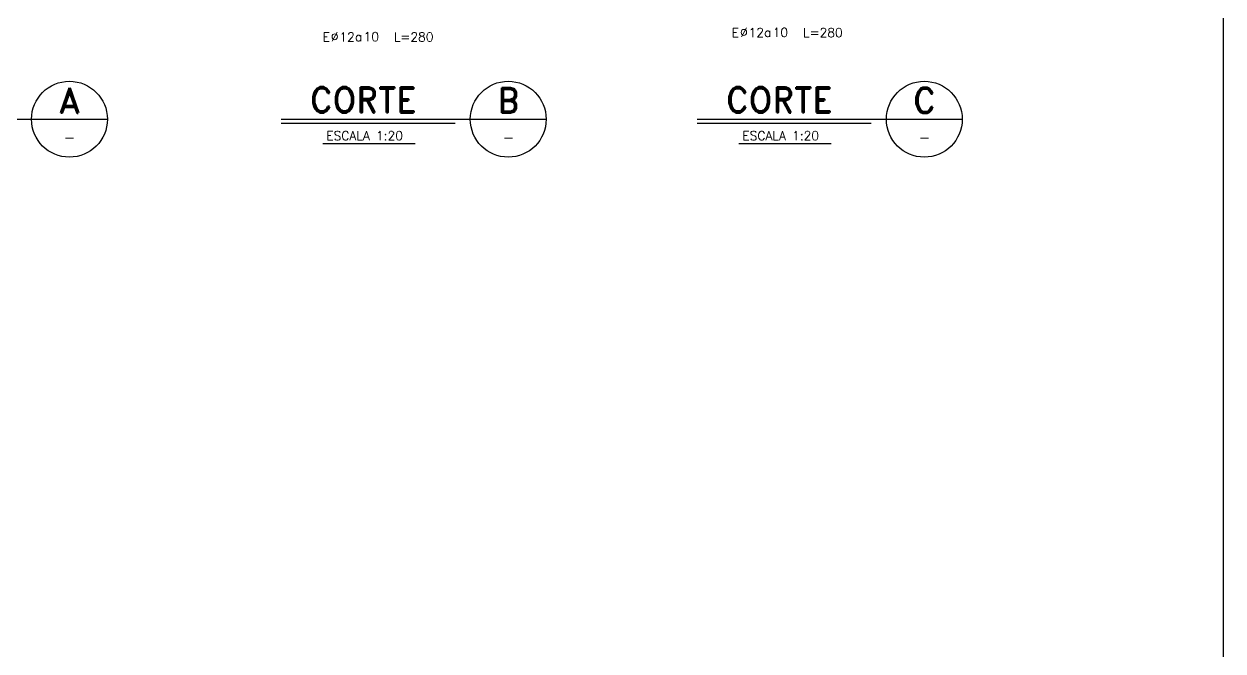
# Model space of a CAD drawing. Extents: x -9609 to 18865, y -11714 to 16567.
# Drawn here: x 4185 to 5687, y 850 to 1634 of the extents above; entities that cross this region are included whole.
import ezdxf
from ezdxf.enums import TextEntityAlignment as Align

# ---------------------------------------------------------------- set-up
doc = ezdxf.new("R2010")
doc.units = 0
doc.header["$LTSCALE"] = 30
doc.header["$MEASUREMENT"] = 0
doc.layers.get('0').update_dxf_attribs({"linetype": 'CONTINUOUS'})
for name, color, linetype in [('EJEI$0$RLA-CORTES', 5, 'CONTINUOUS'), ('EJEI$0$RLA-FE', 7, 'CONTINUOUS'), ('RLA-FORMATO', 7, 'CONTINUOUS')]:
    doc.layers.add(name, color=color, linetype=linetype)
doc.styles.add('EJEI$0$RomanS', font='romans.shx', dxfattribs={"height": 11.25})
doc.styles.add('EJEI$0$SIETE50', font='ROMAND.SHX', dxfattribs={"height": 31.5})

# ---------------------------------------------------------------- blocks, each defined once
blk = doc.blocks.new('EJEI$0$TITULO_CORTE')
at = {"layer": 'EJEI$0$RLA-CORTES', "color": 6}
for p, q in [((-45.8, -250), (286.2, -250)), ((-45.8, -255), (172.2, -255))]:
    blk.add_line(p, q, dxfattribs=at)
at = {"layer": 'EJEI$0$RLA-CORTES', "color": 3}
blk.add_line((6.6, -280.5), (122.1, -280.5), dxfattribs=at)
blk.add_circle((238.7, -250), 47.5, dxfattribs=at)
at = {"layer": 'EJEI$0$RLA-CORTES', "color": 6, "style": 'EJEI$0$SIETE50'}
blk.add_text('CORTE', height=31.5, dxfattribs=at).set_placement((-9.6, -241.4))
at = {"layer": 'EJEI$0$RLA-CORTES', "color": 6, "style": 'EJEI$0$SIETE50', "flags": 12}
blk.add_attdef('CORTE', text='', height=31.5, dxfattribs=at).set_placement((238.8, -226.4), align=Align.MIDDLE_CENTER)
at = {"layer": 'EJEI$0$RLA-CORTES', "color": 3, "style": 'EJEI$0$RomanS', "flags": 12}
blk.add_attdef('ESCALA', (10.9, -276.3), '', height=11.2, dxfattribs=at)
blk.add_attdef('PLANO', text='', height=13, dxfattribs=at).set_placement((238.9, -272.8), align=Align.MIDDLE)
blk = doc.blocks.new('*U27')
at = {"layer": 'EJEI$0$RLA-FE', "color": 3, "style": 'EJEI$0$RomanS'}
for tag, flags, p in [('PARCIAL1', 8, (98.8, 40)), ('DIAM', 12, (45, -156.8))]:
    blk.add_attdef(tag, text='', height=11.2, dxfattribs=dict(at, flags=flags)).set_placement(p, align=Align.CENTER)
at = {"layer": 'EJEI$0$RLA-FE', "color": 3, "style": 'EJEI$0$RomanS', "flags": 8}
for tag, p in [('PARCIAL2', (-0.6, -58.1)), ('ESTRIBO', (23.5, -156.8))]:
    blk.add_attdef(tag, text='', height=11.2, dxfattribs=at).set_placement(p, align=Align.RIGHT)
at = {"layer": 'EJEI$0$RLA-FE', "color": 3, "style": 'EJEI$0$RomanS'}
for tag, p, flags in [('PHI', (24.7, -156.5), 12), ('A', (54.8, -156.5), 12), ('ESP', (65.7, -156.5), 12), ('TEXTO_FE1', (103.6, -156.8), 8), ('TIPO', (99.4, -210.2), 13), ('CORTE', (85.6, -229.2), 13), ('NUM', (93.5, -248.9), 13)]:
    blk.add_attdef(tag, p, '', height=11.2, dxfattribs=dict(at, flags=flags))
blk = doc.blocks.new('EJEI')
at = {"layer": 'EJEI$0$RLA-CORTES'}
ref = blk.add_blockref('EJEI$0$TITULO_CORTE', (1321.86, -604.15), dxfattribs=at)
ref.add_attrib('CORTE', 'A', dxfattribs={"color": 6, "height": 31.5, "style": 'EJEI$0$SIETE50'}).set_placement((1560.65, -830.55), align=Align.MIDDLE_CENTER)
ref.add_attrib('PLANO', '-', dxfattribs={"color": 3, "height": 13, "style": 'EJEI$0$RomanS'}).set_placement((1560.73, -876.94), align=Align.MIDDLE)
ref = blk.add_blockref('EJEI$0$TITULO_CORTE', (1871.38, -604.15), dxfattribs=at)
ref.add_attrib('ESCALA', 'ESCALA 1:20', (1882.26, -880.4), dxfattribs={"color": 3, "height": 11.25, "style": 'EJEI$0$RomanS'})
ref.add_attrib('CORTE', 'B', dxfattribs={"color": 6, "height": 31.5, "style": 'EJEI$0$SIETE50'}).set_placement((2110.17, -830.55), align=Align.MIDDLE_CENTER)
ref.add_attrib('PLANO', '-', dxfattribs={"color": 3, "height": 13, "style": 'EJEI$0$RomanS'}).set_placement((2110.25, -876.94), align=Align.MIDDLE)
ref = blk.add_blockref('EJEI$0$TITULO_CORTE', (2392.49, -604.15), dxfattribs=at)
ref.add_attrib('ESCALA', 'ESCALA 1:20', (2403.37, -880.4), dxfattribs={"color": 3, "height": 11.25, "style": 'EJEI$0$RomanS'})
ref.add_attrib('CORTE', 'C', dxfattribs={"color": 6, "height": 31.5, "style": 'EJEI$0$SIETE50'}).set_placement((2631.29, -830.55), align=Align.MIDDLE_CENTER)
ref.add_attrib('PLANO', '-', dxfattribs={"color": 3, "height": 13, "style": 'EJEI$0$RomanS'}).set_placement((2631.36, -876.94), align=Align.MIDDLE)
at = {"layer": 'EJEI$0$RLA-FE'}
ref = blk.add_blockref('*U27', (1863.27, -600.07), dxfattribs=at)
ref.add_attrib('DIAM', '12', dxfattribs={"color": 3, "height": 11.25, "style": 'EJEI$0$RomanS'}).set_placement((1908.29, -756.82), align=Align.CENTER)
ref.add_attrib('ESTRIBO', 'E', dxfattribs={"color": 3, "height": 11.25, "style": 'EJEI$0$RomanS'}).set_placement((1886.79, -756.82), align=Align.RIGHT)
ref.add_attrib('TEXTO_FE1', 'L=280', (1966.86, -756.82), dxfattribs={"color": 3, "height": 11.25, "style": 'EJEI$0$RomanS'})
ref.add_attrib('PHI', '%%C', (1887.99, -756.61), dxfattribs={"color": 3, "height": 11.25, "style": 'EJEI$0$RomanS'})
ref.add_attrib('A', 'a', (1918.08, -756.61), dxfattribs={"color": 3, "height": 11.25, "style": 'EJEI$0$RomanS'})
ref.add_attrib('ESP', '10', (1928.93, -756.61), dxfattribs={"color": 3, "height": 11.25, "style": 'EJEI$0$RomanS'})
ref = blk.add_blockref('*U27', (2375.7, -594.6), dxfattribs=at)
ref.add_attrib('DIAM', '12', dxfattribs={"color": 3, "height": 11.25, "style": 'EJEI$0$RomanS'}).set_placement((2420.72, -751.36), align=Align.CENTER)
ref.add_attrib('ESTRIBO', 'E', dxfattribs={"color": 3, "height": 11.25, "style": 'EJEI$0$RomanS'}).set_placement((2399.23, -751.36), align=Align.RIGHT)
ref.add_attrib('TEXTO_FE1', 'L=280', (2479.29, -751.36), dxfattribs={"color": 3, "height": 11.25, "style": 'EJEI$0$RomanS'})
ref.add_attrib('PHI', '%%C', (2400.42, -751.15), dxfattribs={"color": 3, "height": 11.25, "style": 'EJEI$0$RomanS'})
ref.add_attrib('A', 'a', (2430.51, -751.15), dxfattribs={"color": 3, "height": 11.25, "style": 'EJEI$0$RomanS'})
ref.add_attrib('ESP', '10', (2441.36, -751.15), dxfattribs={"color": 3, "height": 11.25, "style": 'EJEI$0$RomanS'})

msp = doc.modelspace()

# ---------------------------------------------------------------- linework, layer by layer
at = {"layer": 'RLA-FORMATO', "color": 6, "linetype": 'Continuous'}
msp.add_line((5686.9, 4123.1), (5686.9, 68.1), dxfattribs=at)

# ---------------------------------------------------------------- block references
msp.add_blockref('EJEI', (2681.6, 2369.5))

doc.saveas('drawing.dxf')
